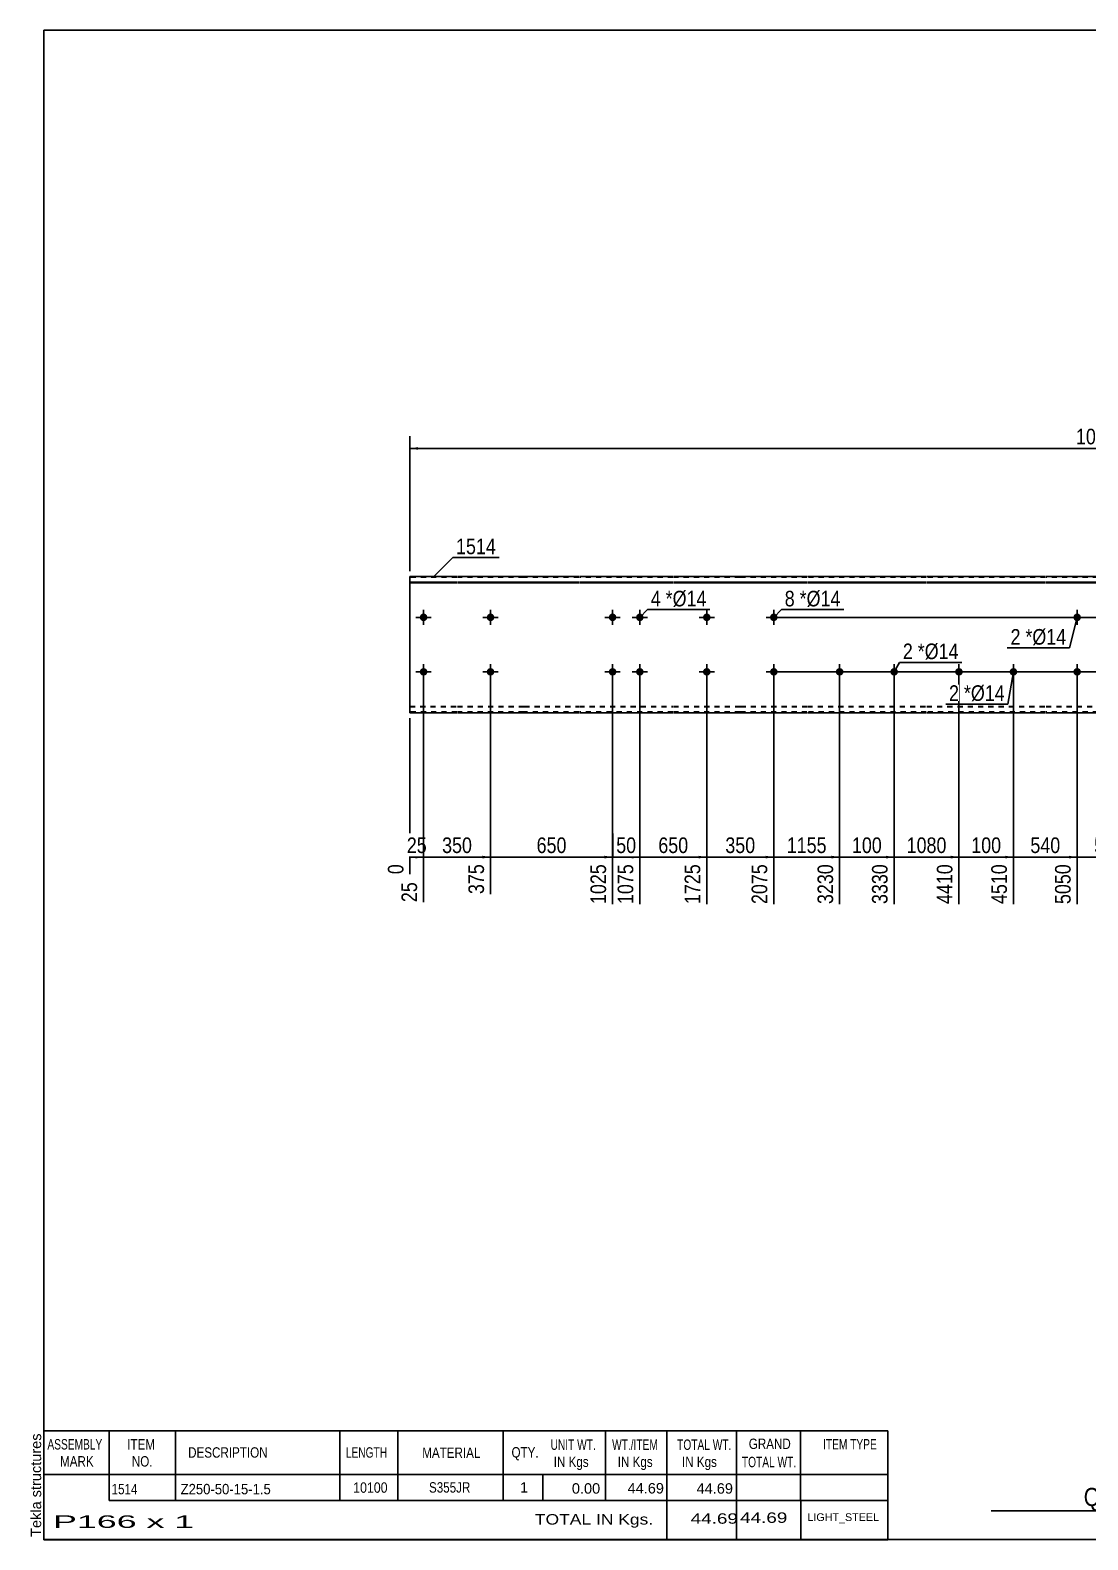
# Model space of a CAD drawing. Header units: millimetres. Extents: x -70 to 333, y -164 to 113.
# Drawn here: x -69.7 to 124.4, y -164.3 to 112.8 of the extents above; entities that cross this region are included whole.
import ezdxf

# ---------------------------------------------------------------- set-up
doc = ezdxf.new("R2010")
doc.units = ezdxf.units.MM
doc.linetypes.add('DXK_LINE_DOT1', pattern=[1.8814, 0.9407, -0.9407])
doc.styles.add('Arial', font='ARIAL.TTF', dxfattribs={"height": 0.2})
doc.styles.add('Arial Narrow', font='ARIALN.TTF', dxfattribs={"height": 0.2})

# ---------------------------------------------------------------- blocks, each defined once
blk = doc.blocks.new('Unknown-629091213-1870')
at = {"color": 5, "linetype": 'Continuous'}
for p, q in [((332.8, 112.75), (-67.2, 112.75)), ((-67.2, 112.75), (-67.2, -164.25)), ((332.8, -164.25), (332.8, 112.75)), ((-67.2, -164.25), (332.8, -164.25))]:
    blk.add_line(p, q, dxfattribs=at)
at = {"color": 174, "linetype": 'Continuous', "style": 'Arial'}
blk.add_text('Tekla structures', height=1.9102, rotation=90, dxfattribs=at).set_placement((-67.7, -163.75))
blk = doc.blocks.new('Bolt-629091213-1223 - 1203')
at = {"linetype": 'Continuous'}
for points in [[(36.49, 5, -1), (37.89, 5, -1)], [(41.49, 5, -1), (42.89, 5, -1)], [(36.49, -5, -1), (37.89, -5, -1)], [(41.49, -5, -1), (42.89, -5, -1)]]:
    blk.add_hatch(color=3, dxfattribs=at).paths.add_polyline_path(points)
at = {"color": 3, "linetype": 'Continuous'}
for p, q in [((37.19, 3.6), (37.19, 6.4)), ((42.19, 3.6), (42.19, 6.4)), ((35.79, 5), (38.59, 5)), ((40.79, 5), (43.59, 5)), ((35.79, -5), (38.59, -5)), ((37.19, -6.4), (37.19, -3.6)), ((40.79, -5), (43.59, -5)), ((42.19, -6.4), (42.19, -3.6))]:
    blk.add_line(p, q, dxfattribs=at)
blk = doc.blocks.new('Part-629091213-1218 - 1203')
at = {"color": 2, "linetype": 'Continuous'}
for p, q in [((0, -12.5), (0, 12.5)), ((8.6, 12.5), (0, 12.5)), ((0, 11.44), (8.6, 11.44)), ((0, 11.33), (8.6, 11.33)), ((20.89, 12.5), (8.7, 12.5)), ((8.7, 11.44), (20.89, 11.44)), ((8.7, 11.33), (20.89, 11.33)), ((30.99, 12.5), (20.99, 12.5)), ((20.99, 11.44), (30.99, 11.44)), ((20.99, 11.33), (30.99, 11.33)), ((48.28, 12.5), (31.09, 12.5)), ((31.09, 11.44), (48.28, 11.44)), ((31.09, 11.33), (48.28, 11.33)), ((60.58, 12.5), (48.38, 12.5)), ((48.38, 11.44), (60.58, 11.44)), ((48.38, 11.33), (60.58, 11.33)), ((72.87, 12.5), (60.68, 12.5)), ((60.68, 11.44), (72.87, 11.44)), ((60.68, 11.33), (72.87, 11.33)), ((94.77, 12.5), (72.97, 12.5)), ((72.97, 11.44), (94.77, 11.44)), ((72.97, 11.33), (94.77, 11.33)), ((116.67, 12.5), (94.87, 12.5)), ((94.87, 11.44), (116.67, 11.44)), ((94.87, 11.33), (116.67, 11.33)), ((128.17, 12.5), (116.77, 12.5)), ((116.77, 11.44), (128.17, 11.44)), ((116.77, 11.33), (128.17, 11.33)), ((150.07, 12.5), (128.27, 12.5)), ((128.27, 11.44), (150.07, 11.44)), ((128.27, 11.33), (150.07, 11.33)), ((171.97, 12.5), (150.17, 12.5)), ((150.17, 11.44), (171.97, 11.44)), ((150.17, 11.33), (171.97, 11.33)), ((184.27, 12.5), (172.07, 12.5)), ((172.07, 11.44), (184.27, 11.44)), ((172.07, 11.33), (184.27, 11.33)), ((196.56, 12.5), (184.37, 12.5)), ((184.37, 11.44), (196.56, 11.44)), ((184.37, 11.33), (196.56, 11.33)), ((213.85, 12.5), (196.66, 12.5)), ((196.66, 11.44), (213.85, 11.44)), ((196.66, 11.33), (213.85, 11.33)), ((223.95, 12.5), (213.95, 12.5)), ((213.95, 11.44), (223.95, 11.44)), ((213.95, 11.33), (223.95, 11.33)), ((236.25, 12.5), (224.05, 12.5)), ((224.05, 11.44), (236.25, 11.44)), ((224.05, 11.33), (236.25, 11.33)), ((248.54, 12.5), (236.35, 12.5)), ((236.35, 11.44), (248.54, 11.44)), ((236.35, 11.33), (248.54, 11.33)), ((253.64, 12.5), (248.64, 12.5)), ((248.64, 11.44), (253.64, 11.44)), ((248.64, 11.33), (253.64, 11.33)), ((253.64, 12.5), (253.64, -12.5)), ((8.6, -12.5), (0, -12.5)), ((20.89, -12.5), (8.7, -12.5)), ((30.99, -12.5), (20.99, -12.5)), ((48.28, -12.5), (31.09, -12.5)), ((60.58, -12.5), (48.38, -12.5)), ((72.87, -12.5), (60.68, -12.5)), ((94.77, -12.5), (72.97, -12.5)), ((116.67, -12.5), (94.87, -12.5)), ((128.17, -12.5), (116.77, -12.5)), ((150.07, -12.5), (128.27, -12.5)), ((171.97, -12.5), (150.17, -12.5)), ((184.27, -12.5), (172.07, -12.5)), ((196.56, -12.5), (184.37, -12.5)), ((213.85, -12.5), (196.66, -12.5)), ((223.95, -12.5), (213.95, -12.5)), ((236.25, -12.5), (224.05, -12.5)), ((248.54, -12.5), (236.35, -12.5)), ((253.64, -12.5), (248.64, -12.5))]:
    blk.add_line(p, q, dxfattribs=at)
at = {"color": 7, "linetype": 'DXK_LINE_DOT1'}
for p, q in [((8.6, 12.35), (0, 12.35)), ((20.89, 12.35), (8.7, 12.35)), ((30.99, 12.35), (20.99, 12.35)), ((48.28, 12.35), (31.09, 12.35)), ((60.58, 12.35), (48.38, 12.35)), ((72.87, 12.35), (60.68, 12.35)), ((94.77, 12.35), (72.97, 12.35)), ((116.67, 12.35), (94.87, 12.35)), ((128.17, 12.35), (116.77, 12.35)), ((150.07, 12.35), (128.27, 12.35)), ((171.97, 12.35), (150.17, 12.35)), ((184.27, 12.35), (172.07, 12.35)), ((196.56, 12.35), (184.37, 12.35)), ((213.85, 12.35), (196.66, 12.35)), ((223.95, 12.35), (213.95, 12.35)), ((236.25, 12.35), (224.05, 12.35)), ((248.54, 12.35), (236.35, 12.35)), ((253.64, 12.35), (248.64, 12.35)), ((0, -11.33), (8.6, -11.33)), ((0, -11.44), (8.6, -11.44)), ((8.6, -12.35), (0, -12.35)), ((8.7, -11.33), (20.89, -11.33)), ((8.7, -11.44), (20.89, -11.44)), ((20.89, -12.35), (8.7, -12.35)), ((20.99, -11.33), (30.99, -11.33)), ((20.99, -11.44), (30.99, -11.44)), ((30.99, -12.35), (20.99, -12.35)), ((31.09, -11.33), (48.28, -11.33)), ((31.09, -11.44), (48.28, -11.44)), ((48.28, -12.35), (31.09, -12.35)), ((48.38, -11.33), (60.58, -11.33)), ((48.38, -11.44), (60.58, -11.44)), ((60.58, -12.35), (48.38, -12.35)), ((60.68, -11.33), (72.87, -11.33)), ((60.68, -11.44), (72.87, -11.44)), ((72.87, -12.35), (60.68, -12.35)), ((72.97, -11.33), (94.77, -11.33)), ((72.97, -11.44), (94.77, -11.44)), ((94.77, -12.35), (72.97, -12.35)), ((94.87, -11.33), (116.67, -11.33)), ((94.87, -11.44), (116.67, -11.44)), ((116.67, -12.35), (94.87, -12.35)), ((116.77, -11.33), (128.17, -11.33)), ((116.77, -11.44), (128.17, -11.44)), ((128.17, -12.35), (116.77, -12.35)), ((128.27, -11.33), (150.07, -11.33)), ((128.27, -11.44), (150.07, -11.44)), ((150.07, -12.35), (128.27, -12.35)), ((150.17, -11.33), (171.97, -11.33)), ((150.17, -11.44), (171.97, -11.44)), ((171.97, -12.35), (150.17, -12.35)), ((172.07, -11.33), (184.27, -11.33)), ((172.07, -11.44), (184.27, -11.44)), ((184.27, -12.35), (172.07, -12.35)), ((184.37, -11.33), (196.56, -11.33)), ((184.37, -11.44), (196.56, -11.44)), ((196.56, -12.35), (184.37, -12.35)), ((196.66, -11.33), (213.85, -11.33)), ((196.66, -11.44), (213.85, -11.44)), ((213.85, -12.35), (196.66, -12.35)), ((213.95, -11.33), (223.95, -11.33)), ((213.95, -11.44), (223.95, -11.44)), ((223.95, -12.35), (213.95, -12.35)), ((224.05, -11.33), (236.25, -11.33)), ((224.05, -11.44), (236.25, -11.44)), ((236.25, -12.35), (224.05, -12.35)), ((236.35, -11.33), (248.54, -11.33)), ((236.35, -11.44), (248.54, -11.44)), ((248.54, -12.35), (236.35, -12.35)), ((248.64, -11.33), (253.64, -11.33)), ((248.64, -11.44), (253.64, -11.44)), ((253.64, -12.35), (248.64, -12.35))]:
    blk.add_line(p, q, dxfattribs=at)
blk = doc.blocks.new('Bolt-629091213-1221 - 1203')
at = {"linetype": 'Continuous'}
for points in [[(1.8, 5, -1), (3.2, 5, -1)], [(66.08, 5, -1), (67.48, 5, -1)]]:
    blk.add_hatch(color=3, dxfattribs=at).paths.add_polyline_path(points)
at = {"color": 3, "linetype": 'Continuous'}
for p, q in [((2.5, 3.6), (2.5, 6.4)), ((66.78, 3.6), (66.78, 6.4)), ((3.9, 5), (1.1, 5)), ((68.18, 5), (65.38, 5))]:
    blk.add_line(p, q, dxfattribs=at)
blk = doc.blocks.new('Bolt-629091213-1222 - 1203')
at = {"linetype": 'Continuous'}
for points in [[(1.8, -5, -1), (3.2, -5, -1)], [(66.08, -5, -1), (67.48, -5, -1)]]:
    blk.add_hatch(color=3, dxfattribs=at).paths.add_polyline_path(points)
at = {"color": 3, "linetype": 'Continuous'}
for p, q in [((3.9, -5), (1.1, -5)), ((2.5, -6.4), (2.5, -3.6)), ((68.18, -5), (65.38, -5)), ((66.78, -6.4), (66.78, -3.6))]:
    blk.add_line(p, q, dxfattribs=at)
blk = doc.blocks.new('Bolt-629091213-1224 - 1203')
at = {"linetype": 'Continuous'}
for points in [[(14.09, 5, -1), (15.49, 5, -1)], [(53.78, 5, -1), (55.18, 5, -1)]]:
    blk.add_hatch(color=3, dxfattribs=at).paths.add_polyline_path(points)
at = {"color": 3, "linetype": 'Continuous'}
for p, q in [((14.79, 3.6), (14.79, 6.4)), ((54.48, 3.6), (54.48, 6.4)), ((16.19, 5), (13.39, 5)), ((55.88, 5), (53.08, 5))]:
    blk.add_line(p, q, dxfattribs=at)
blk = doc.blocks.new('Bolt-629091213-1225 - 1203')
at = {"linetype": 'Continuous'}
for points in [[(14.09, -5, -1), (15.49, -5, -1)], [(53.78, -5, -1), (55.18, -5, -1)]]:
    blk.add_hatch(color=3, dxfattribs=at).paths.add_polyline_path(points)
at = {"color": 3, "linetype": 'Continuous'}
for p, q in [((16.19, -5), (13.39, -5)), ((14.79, -6.4), (14.79, -3.6)), ((55.88, -5), (53.08, -5)), ((54.48, -6.4), (54.48, -3.6))]:
    blk.add_line(p, q, dxfattribs=at)
blk = doc.blocks.new('Bolt-629091213-1229 - 1203')
at = {"linetype": 'Continuous'}
for points in [[(78.87, -4.3, -1), (78.87, -5.7, -1)], [(88.87, -4.3, -1), (88.87, -5.7, -1)]]:
    blk.add_hatch(color=3, dxfattribs=at).paths.add_polyline_path(points)
at = {"color": 3, "linetype": 'Continuous'}
for p, q in [((77.47, -5), (80.27, -5)), ((78.87, -6.4), (78.87, -3.6)), ((87.47, -5), (90.27, -5)), ((88.87, -6.4), (88.87, -3.6))]:
    blk.add_line(p, q, dxfattribs=at)
blk = doc.blocks.new('Bolt-629091213-1230 - 1203')
at = {"linetype": 'Continuous'}
for points in [[(100.77, -4.3, -1), (100.77, -5.7, -1)], [(110.77, -4.3, -1), (110.77, -5.7, -1)]]:
    blk.add_hatch(color=3, dxfattribs=at).paths.add_polyline_path(points)
at = {"color": 3, "linetype": 'Continuous'}
for p, q in [((99.37, -5), (102.17, -5)), ((100.77, -6.4), (100.77, -3.6)), ((109.37, -5), (112.17, -5)), ((110.77, -6.4), (110.77, -3.6))]:
    blk.add_line(p, q, dxfattribs=at)
blk = doc.blocks.new('Bolt-629091213-1233 - 1203')
at = {"linetype": 'Continuous'}
for points in [[(123.17, 5, -1), (121.77, 5, -1)], [(123.17, -5, -1), (121.77, -5, -1)]]:
    blk.add_hatch(color=3, dxfattribs=at).paths.add_polyline_path(points)
at = {"color": 3, "linetype": 'Continuous'}
for p, q in [((122.47, 6.4), (122.47, 3.6)), ((123.87, 5), (121.07, 5)), ((123.87, -5), (121.07, -5)), ((122.47, -3.6), (122.47, -6.4))]:
    blk.add_line(p, q, dxfattribs=at)
blk = doc.blocks.new('StraightDimension-629091213-1289 - 1203')
at = {"linetype": 'Continuous'}
blk.add_hatch(color=7, dxfattribs=at).paths.add_polyline_path([(132.67, -38.75), (134.17, -39), (132.67, -39.25)])
at = {"color": 7, "linetype": 'Continuous'}
for p, q in [((122.47, -6), (122.47, -47.61)), ((134.17, -6), (134.17, -47.61)), ((122.47, -39), (134.17, -39))]:
    blk.add_line(p, q, dxfattribs=at)
at = {"color": 0}
blk.add_wipeout([(131.66, -38.85), (131.66, -34.65), (124.98, -34.65), (124.98, -38.85)], dxfattribs=at)
at = {"color": 3, "style": 'Arial Narrow'}
blk.add_text('540', height=2.863, dxfattribs=at).set_placement((125.58, -38.25))
at = {"color": 0, "linetype": 'Continuous'}
blk.add_wipeout([(133.57, -39.7), (129.37, -39.7), (129.37, -48.21), (133.57, -48.21)], dxfattribs=at)
at = {"color": 3, "linetype": 'Continuous', "style": 'Arial Narrow'}
blk.add_text('5590', height=2.863, rotation=90.0002, dxfattribs=at).set_placement((132.97, -47.61))
blk = doc.blocks.new('StraightDimension-629091213-1293 - 1203')
at = {"linetype": 'Continuous'}
blk.add_hatch(color=7, dxfattribs=at).paths.add_polyline_path([(87.37, -38.75), (88.87, -39), (87.37, -39.25)])
at = {"color": 7, "linetype": 'Continuous'}
for p, q in [((78.87, -6), (78.87, -47.61)), ((88.87, -6), (88.87, -47.61)), ((78.87, -39), (88.87, -39))]:
    blk.add_line(p, q, dxfattribs=at)
at = {"color": 0}
blk.add_wipeout([(87.21, -38.85), (87.21, -34.65), (80.53, -34.65), (80.53, -38.85)], dxfattribs=at)
at = {"color": 3, "style": 'Arial Narrow'}
blk.add_text('100', height=2.863, dxfattribs=at).set_placement((81.13, -38.25))
at = {"color": 0, "linetype": 'Continuous'}
blk.add_wipeout([(88.27, -39.7), (84.07, -39.7), (84.07, -48.21), (88.27, -48.21)], dxfattribs=at)
at = {"color": 3, "linetype": 'Continuous', "style": 'Arial Narrow'}
blk.add_text('3330', height=2.863, rotation=90.0002, dxfattribs=at).set_placement((87.67, -47.61))
blk = doc.blocks.new('StraightDimension-629091213-1297 - 1203')
at = {"linetype": 'Continuous'}
blk.add_hatch(color=7, dxfattribs=at).paths.add_polyline_path([(40.69, -38.75), (42.19, -39), (40.69, -39.25)])
at = {"color": 7, "linetype": 'Continuous'}
for p, q in [((37.19, -6), (37.19, -47.61)), ((42.19, -6), (42.19, -47.61)), ((37.19, -39), (42.19, -39))]:
    blk.add_line(p, q, dxfattribs=at)
at = {"color": 0}
blk.add_wipeout([(42.12, -38.85), (42.12, -34.65), (37.26, -34.65), (37.26, -38.85)], dxfattribs=at)
at = {"color": 3, "style": 'Arial Narrow'}
blk.add_text('50', height=2.863, dxfattribs=at).set_placement((37.86, -38.25))
at = {"color": 0, "linetype": 'Continuous'}
blk.add_wipeout([(41.59, -39.7), (37.39, -39.7), (37.39, -48.21), (41.59, -48.21)], dxfattribs=at)
at = {"color": 3, "linetype": 'Continuous', "style": 'Arial Narrow'}
blk.add_text('1075', height=2.863, rotation=90.0002, dxfattribs=at).set_placement((40.99, -47.61))
blk = doc.blocks.new('StraightDimension-629091213-1292 - 1203')
at = {"linetype": 'Continuous'}
blk.add_hatch(color=7, dxfattribs=at).paths.add_polyline_path([(99.27, -38.75), (100.77, -39), (99.27, -39.25)])
at = {"color": 7, "linetype": 'Continuous'}
for p, q in [((88.87, -6), (88.87, -47.61)), ((100.77, -6), (100.77, -47.61)), ((88.87, -39), (100.77, -39))]:
    blk.add_line(p, q, dxfattribs=at)
at = {"color": 0}
blk.add_wipeout([(99.08, -38.85), (99.08, -34.65), (90.57, -34.65), (90.57, -38.85)], dxfattribs=at)
at = {"color": 3, "style": 'Arial Narrow'}
blk.add_text('1080', height=2.863, dxfattribs=at).set_placement((91.17, -38.25))
at = {"color": 0, "linetype": 'Continuous'}
blk.add_wipeout([(100.17, -39.7), (95.97, -39.7), (95.97, -48.21), (100.17, -48.21)], dxfattribs=at)
at = {"color": 3, "linetype": 'Continuous', "style": 'Arial Narrow'}
blk.add_text('4410', height=2.863, rotation=90.0002, dxfattribs=at).set_placement((99.57, -47.61))
blk = doc.blocks.new('StraightDimension-629091213-1291 - 1203')
at = {"linetype": 'Continuous'}
blk.add_hatch(color=7, dxfattribs=at).paths.add_polyline_path([(109.27, -38.75), (110.77, -39), (109.27, -39.25)])
at = {"color": 7, "linetype": 'Continuous'}
for p, q in [((100.77, -6), (100.77, -47.61)), ((110.77, -6), (110.77, -47.61)), ((100.77, -39), (110.77, -39))]:
    blk.add_line(p, q, dxfattribs=at)
at = {"color": 0}
blk.add_wipeout([(109.11, -38.85), (109.11, -34.65), (102.43, -34.65), (102.43, -38.85)], dxfattribs=at)
at = {"color": 3, "style": 'Arial Narrow'}
blk.add_text('100', height=2.863, dxfattribs=at).set_placement((103.03, -38.25))
at = {"color": 0, "linetype": 'Continuous'}
blk.add_wipeout([(110.17, -39.7), (105.97, -39.7), (105.97, -48.21), (110.17, -48.21)], dxfattribs=at)
at = {"color": 3, "linetype": 'Continuous', "style": 'Arial Narrow'}
blk.add_text('4510', height=2.863, rotation=90.0002, dxfattribs=at).set_placement((109.57, -47.61))
blk = doc.blocks.new('StraightDimension-629091213-1290 - 1203')
at = {"linetype": 'Continuous'}
blk.add_hatch(color=7, dxfattribs=at).paths.add_polyline_path([(120.97, -38.75), (122.47, -39), (120.97, -39.25)])
at = {"color": 7, "linetype": 'Continuous'}
for p, q in [((110.77, -6), (110.77, -47.61)), ((122.47, -6), (122.47, -47.61)), ((110.77, -39), (122.47, -39))]:
    blk.add_line(p, q, dxfattribs=at)
at = {"color": 0}
blk.add_wipeout([(119.96, -38.85), (119.96, -34.65), (113.28, -34.65), (113.28, -38.85)], dxfattribs=at)
at = {"color": 3, "style": 'Arial Narrow'}
blk.add_text('540', height=2.863, dxfattribs=at).set_placement((113.88, -38.25))
at = {"color": 0, "linetype": 'Continuous'}
blk.add_wipeout([(121.87, -39.7), (117.67, -39.7), (117.67, -48.21), (121.87, -48.21)], dxfattribs=at)
at = {"color": 3, "linetype": 'Continuous', "style": 'Arial Narrow'}
blk.add_text('5050', height=2.863, rotation=90.0002, dxfattribs=at).set_placement((121.27, -47.61))
blk = doc.blocks.new('StraightDimension-629091213-1300 - 1203')
at = {"linetype": 'Continuous'}
blk.add_hatch(color=7, dxfattribs=at).paths.add_polyline_path([(1, -38.75), (2.5, -39), (1, -39.25)])
at = {"color": 7, "linetype": 'Continuous'}
for p, q in [((2.5, -6), (2.5, -47.26)), ((0, -13.5), (0, -42.13)), ((0, -39), (2.5, -39))]:
    blk.add_line(p, q, dxfattribs=at)
at = {"color": 0}
blk.add_wipeout([(3.68, -38.85), (3.68, -34.65), (-1.18, -34.65), (-1.18, -38.85)], dxfattribs=at)
at = {"color": 0, "linetype": 'Continuous'}
blk.add_wipeout([(1.9, -43), (-2.3, -43), (-2.3, -47.86), (1.9, -47.86)], dxfattribs=at)
at = {"color": 3, "style": 'Arial Narrow'}
blk.add_text('25', height=2.863, dxfattribs=at).set_placement((-0.58, -38.25))
at = {"color": 0, "linetype": 'Continuous'}
blk.add_wipeout([(-0.6, -39.7), (-4.8, -39.7), (-4.8, -42.73), (-0.6, -42.73)], dxfattribs=at)
at = {"color": 3, "linetype": 'Continuous', "style": 'Arial Narrow'}
for s, height, p in [('0', 2.86, (-1.2, -42.13)), ('25', 2.863, (1.3, -47.26))]:
    blk.add_text(s, height=height, rotation=90.0002, dxfattribs=at).set_placement(p)
blk = doc.blocks.new('StraightDimension-629091213-1299 - 1203')
at = {"linetype": 'Continuous'}
blk.add_hatch(color=7, dxfattribs=at).paths.add_polyline_path([(13.29, -38.75), (14.79, -39), (13.29, -39.25)])
at = {"color": 7, "linetype": 'Continuous'}
for p, q in [((2.5, -6), (2.5, -47.26)), ((14.79, -6), (14.79, -45.78)), ((2.5, -39), (14.79, -39))]:
    blk.add_line(p, q, dxfattribs=at)
at = {"color": 0}
blk.add_wipeout([(11.99, -38.85), (11.99, -34.65), (5.3, -34.65), (5.3, -38.85)], dxfattribs=at)
at = {"color": 3, "style": 'Arial Narrow'}
blk.add_text('350', height=2.863, dxfattribs=at).set_placement((5.9, -38.25))
at = {"color": 0, "linetype": 'Continuous'}
blk.add_wipeout([(14.19, -39.7), (9.99, -39.7), (9.99, -46.38), (14.19, -46.38)], dxfattribs=at)
at = {"color": 3, "linetype": 'Continuous', "style": 'Arial Narrow'}
blk.add_text('375', height=2.863, rotation=90.0002, dxfattribs=at).set_placement((13.59, -45.78))
blk = doc.blocks.new('StraightDimension-629091213-1294 - 1203')
at = {"linetype": 'Continuous'}
blk.add_hatch(color=7, dxfattribs=at).paths.add_polyline_path([(77.37, -38.75), (78.87, -39), (77.37, -39.25)])
at = {"color": 7, "linetype": 'Continuous'}
for p, q in [((66.78, -6), (66.78, -47.61)), ((78.87, -6), (78.87, -47.61)), ((66.78, -39), (78.87, -39))]:
    blk.add_line(p, q, dxfattribs=at)
at = {"color": 0}
blk.add_wipeout([(77.08, -38.85), (77.08, -34.65), (68.57, -34.65), (68.57, -38.85)], dxfattribs=at)
at = {"color": 3, "style": 'Arial Narrow'}
blk.add_text('1155', height=2.863, dxfattribs=at).set_placement((69.17, -38.25))
at = {"color": 0, "linetype": 'Continuous'}
blk.add_wipeout([(78.27, -39.7), (74.07, -39.7), (74.07, -48.21), (78.27, -48.21)], dxfattribs=at)
at = {"color": 3, "linetype": 'Continuous', "style": 'Arial Narrow'}
blk.add_text('3230', height=2.863, rotation=90.0002, dxfattribs=at).set_placement((77.67, -47.61))
blk = doc.blocks.new('StraightDimension-629091213-1295 - 1203')
at = {"linetype": 'Continuous'}
blk.add_hatch(color=7, dxfattribs=at).paths.add_polyline_path([(65.28, -38.75), (66.78, -39), (65.28, -39.25)])
at = {"color": 7, "linetype": 'Continuous'}
for p, q in [((54.48, -6), (54.48, -47.61)), ((66.78, -6), (66.78, -47.61)), ((54.48, -39), (66.78, -39))]:
    blk.add_line(p, q, dxfattribs=at)
at = {"color": 0}
blk.add_wipeout([(63.97, -38.85), (63.97, -34.65), (57.29, -34.65), (57.29, -38.85)], dxfattribs=at)
at = {"color": 3, "style": 'Arial Narrow'}
blk.add_text('350', height=2.863, dxfattribs=at).set_placement((57.89, -38.25))
at = {"color": 0, "linetype": 'Continuous'}
blk.add_wipeout([(66.18, -39.7), (61.98, -39.7), (61.98, -48.21), (66.18, -48.21)], dxfattribs=at)
at = {"color": 3, "linetype": 'Continuous', "style": 'Arial Narrow'}
blk.add_text('2075', height=2.863, rotation=90.0002, dxfattribs=at).set_placement((65.58, -47.61))
blk = doc.blocks.new('StraightDimension-629091213-1296 - 1203')
at = {"linetype": 'Continuous'}
blk.add_hatch(color=7, dxfattribs=at).paths.add_polyline_path([(52.98, -38.75), (54.48, -39), (52.98, -39.25)])
at = {"color": 7, "linetype": 'Continuous'}
for p, q in [((42.19, -6), (42.19, -47.61)), ((54.48, -6), (54.48, -47.61)), ((42.19, -39), (54.48, -39))]:
    blk.add_line(p, q, dxfattribs=at)
at = {"color": 0}
blk.add_wipeout([(51.68, -38.85), (51.68, -34.65), (44.99, -34.65), (44.99, -38.85)], dxfattribs=at)
at = {"color": 3, "style": 'Arial Narrow'}
blk.add_text('650', height=2.863, dxfattribs=at).set_placement((45.59, -38.25))
at = {"color": 0, "linetype": 'Continuous'}
blk.add_wipeout([(53.88, -39.7), (49.68, -39.7), (49.68, -48.21), (53.88, -48.21)], dxfattribs=at)
at = {"color": 3, "linetype": 'Continuous', "style": 'Arial Narrow'}
blk.add_text('1725', height=2.863, rotation=90.0002, dxfattribs=at).set_placement((53.28, -47.61))
blk = doc.blocks.new('StraightDimension-629091213-1298 - 1203')
at = {"linetype": 'Continuous'}
blk.add_hatch(color=7, dxfattribs=at).paths.add_polyline_path([(35.69, -38.75), (37.19, -39), (35.69, -39.25)])
at = {"color": 7, "linetype": 'Continuous'}
for p, q in [((14.79, -6), (14.79, -45.78)), ((37.19, -6), (37.19, -47.61)), ((14.79, -39), (37.19, -39))]:
    blk.add_line(p, q, dxfattribs=at)
at = {"color": 0}
blk.add_wipeout([(29.33, -38.85), (29.33, -34.65), (22.65, -34.65), (22.65, -38.85)], dxfattribs=at)
at = {"color": 0, "linetype": 'Continuous'}
blk.add_wipeout([(36.59, -39.7), (32.39, -39.7), (32.39, -48.21), (36.59, -48.21)], dxfattribs=at)
at = {"color": 3, "style": 'Arial Narrow'}
blk.add_text('650', height=2.863, dxfattribs=at).set_placement((23.25, -38.25))
at = {"color": 3, "linetype": 'Continuous', "style": 'Arial Narrow'}
blk.add_text('1025', height=2.863, rotation=90.0002, dxfattribs=at).set_placement((35.99, -47.61))
blk = doc.blocks.new('StraightDimension-629091213-1384 - 1203')
at = {"linetype": 'Continuous'}
for points in [[(263.75, 11), (264, 12.5), (264.25, 11)], [(264.25, 6.5), (264, 5), (263.75, 6.5)]]:
    blk.add_hatch(color=7, dxfattribs=at).paths.add_polyline_path(points)
at = {"color": 7, "linetype": 'Continuous'}
for p, q in [((243.45, 12.5), (266.4, 12.5)), ((264, 5), (264, 12.5)), ((67.78, 5), (266.4, 5))]:
    blk.add_line(p, q, dxfattribs=at)
at = {"color": 0}
blk.add_wipeout([(263.85, 11.18), (259.65, 11.18), (259.65, 6.32), (263.85, 6.32)], dxfattribs=at)
at = {"color": 3, "style": 'Arial Narrow'}
blk.add_text('75', height=2.863, rotation=90.0002, dxfattribs=at).set_placement((263.25, 6.92))
blk = doc.blocks.new('StraightDimension-629091213-1391 - 1203')
at = {"linetype": 'Continuous'}
for points in [[(263.75, -6.5), (264, -5), (264.25, -6.5)], [(264.25, -11), (264, -12.5), (263.75, -11)]]:
    blk.add_hatch(color=7, dxfattribs=at).paths.add_polyline_path(points)
at = {"color": 7, "linetype": 'Continuous'}
for p, q in [((67.78, -5), (266.4, -5)), ((264, -12.5), (264, -5)), ((243.45, -12.5), (266.4, -12.5))]:
    blk.add_line(p, q, dxfattribs=at)
at = {"color": 0}
blk.add_wipeout([(263.85, -6.32), (259.65, -6.32), (259.65, -11.18), (263.85, -11.18)], dxfattribs=at)
at = {"color": 3, "style": 'Arial Narrow'}
blk.add_text('75', height=2.863, rotation=90.0002, dxfattribs=at).set_placement((263.25, -10.58))
blk = doc.blocks.new('StraightDimension-629091213-1402 - 1203')
at = {"linetype": 'Continuous'}
for points in [[(1.5, 35.75), (0, 36), (1.5, 36.25)], [(252.14, 36.25), (253.64, 36), (252.14, 35.75)]]:
    blk.add_hatch(color=7, dxfattribs=at).paths.add_polyline_path(points)
at = {"color": 7, "linetype": 'Continuous'}
for p, q in [((0, 13.5), (0, 38.25)), ((253.64, 13.5), (253.64, 38.25)), ((0, 36), (253.64, 36))]:
    blk.add_line(p, q, dxfattribs=at)
at = {"color": 0}
blk.add_wipeout([(131.99, 36.15), (131.99, 40.35), (121.65, 40.35), (121.65, 36.15)], dxfattribs=at)
at = {"color": 3, "style": 'Arial Narrow'}
blk.add_text('10100', height=2.863, dxfattribs=at).set_placement((122.25, 36.75))
blk = doc.blocks.new('CBS_BOM-629091213-1921')
at = {"color": 7, "linetype": 'Continuous'}
for p, q in [((-67.23, -152.28), (-67.23, -144.28)), ((-67.23, -144.28), (87.69, -144.28)), ((-55.23, -152.28), (-55.23, -144.28)), ((-43.04, -152.28), (-43.04, -144.28)), ((-12.88, -152.28), (-12.88, -144.28)), ((-2.2, -152.28), (-2.2, -144.28)), ((17.12, -152.28), (17.12, -144.28)), ((35.92, -152.28), (35.92, -144.28)), ((47.13, -152.28), (47.13, -144.28)), ((59.92, -152.28), (59.92, -144.28)), ((71.67, -152.28), (71.67, -144.28)), ((87.69, -144.29), (87.69, -152.27)), ((-67.23, -152.28), (87.69, -152.28)), ((-67.23, -157.08), (-67.23, -152.28)), ((-55.23, -157.08), (-55.23, -152.28)), ((-43.04, -157.08), (-43.04, -152.28)), ((-12.88, -157.08), (-12.88, -152.28)), ((-2.2, -157.08), (-2.2, -152.28)), ((17.12, -157.08), (17.12, -152.28)), ((24.38, -157.08), (24.38, -152.28)), ((35.92, -157.08), (35.92, -152.28)), ((47.13, -157.08), (47.13, -152.28)), ((59.92, -157.08), (59.92, -152.28)), ((71.69, -157.08), (71.69, -152.28)), ((87.69, -152.28), (87.69, -157.08)), ((-67.23, -164.28), (-67.23, -157.1)), ((-55.23, -157.08), (87.69, -157.08)), ((47.13, -164.28), (47.13, -157.1)), ((59.92, -164.28), (59.92, -157.1)), ((71.73, -164.28), (71.73, -157.1)), ((87.69, -157.08), (87.69, -164.28)), ((-67.23, -164.28), (87.69, -164.28))]:
    blk.add_line(p, q, dxfattribs=at)
at = {"color": 3, "linetype": 'Continuous', "style": 'Arial'}
for s, height, width, p in [('ASSEMBLY', 1.91, 0.7, (-66.55, -147.71)), ('ITEM', 1.91, 0.8, (-51.9, -147.71)), ('UNIT WT.', 1.91, 0.7, (25.81, -147.78)), ('WT./ITEM', 1.91, 0.7, (37.1, -147.78)), ('TOTAL WT.', 1.91, 0.7, (49.04, -147.78)), ('GRAND', 1.91, 0.8, (62.19, -147.62)), ('ITEM TYPE', 1.91, 0.7, (75.83, -147.7)), ('MARK', 1.91, 0.8, (-64.23, -150.84)), ('NO.', 1.91, 0.8, (-51.05, -150.84)), ('DESCRIPTION', 1.9102, 0.8, (-40.72, -149.21)), ('LENGTH', 1.91, 0.7, (-11.77, -149.21)), ('MATERIAL', 1.91, 0.8, (2.25, -149.26)), ('QTY.', 1.91, 0.8, (18.64, -149.18)), ('IN Kgs', 1.91, 0.8, (26.39, -150.92)), ('IN Kgs', 1.91, 0.8, (38.14, -150.92)), ('IN Kgs', 1.91, 0.8, (49.93, -150.92)), ('TOTAL WT.', 1.91, 0.7, (60.93, -150.96))]:
    blk.add_text(s, height=height, dxfattribs=dict(at, width=width)).set_placement(p)
at = {"color": 7, "linetype": 'Continuous', "style": 'Arial'}
for s, height, width, p in [('1514', 1.91, 0.8, (-54.77, -155.93)), ('Z250-50-15-1.5', 1.9102, 0.9, (-42.1, -155.93)), ('10100', 1.91, 0.85, (-10.42, -155.65)), ('S355JR', 1.91, 0.8, (3.49, -155.62))]:
    blk.add_text(s, height=height, dxfattribs=dict(at, width=width)).set_placement(p)
for s, p in [('1', (20.21, -155.62)), ('0.00', (29.72, -155.81)), ('44.69', (39.94, -155.78)), ('44.69', (52.61, -155.81))]:
    blk.add_text(s, height=1.91, dxfattribs=at).set_placement(p)
at = {"color": 6, "linetype": 'Continuous', "style": 'Arial'}
for s, height, width, p in [('P166 x 1', 2.292, 2.05, (-65.51, -162.09)), ('TOTAL IN Kgs.', 1.9102, 1.2, (22.93, -161.48)), ('44.69', 1.91, 1.3, (51.52, -161.33)), ('44.69', 1.91, 1.3, (60.59, -161.17))]:
    blk.add_text(s, height=height, dxfattribs=dict(at, width=width)).set_placement(p)
blk.add_text('LIGHT_STEEL', height=1.4135, dxfattribs=at).set_placement((72.94, -160.83))
blk = doc.blocks.new('CBS_CALLOFF-629091213-1922')
at = {"color": 7, "linetype": 'Continuous'}
blk.add_line((106.68, -158.98), (222.91, -159), dxfattribs=at)
at = {"color": 3, "linetype": 'Continuous', "style": 'Arial Narrow'}
blk.add_text('QTY= 1 Nos.      COLD FORMED     MKD : P166', height=3.3405, dxfattribs=at).set_placement((123.68, -158.09))
blk = doc.blocks.new('MarkSet-629091213-1427 - 1203')
at = {"color": 0}
blk.add_wipeout([(70.62, 7.01), (70.62, 10.01), (68.79, 10.01), (68.79, 7.01)], dxfattribs=at)
blk.add_wipeout([(70.62, 7.01), (70.62, 10.01), (68.79, 10.01), (68.79, 7.01)], dxfattribs=at)
at = {"color": 7, "linetype": 'Continuous'}
blk.add_line((66.78, 5), (68.19, 6.41), dxfattribs=at)
at = {"color": 0}
blk.add_wipeout([(72.8, 7.01), (72.8, 10.01), (71.52, 10.01), (71.52, 7.01)], dxfattribs=at)
blk.add_wipeout([(72.8, 7.01), (72.8, 10.01), (71.52, 10.01), (71.52, 7.01)], dxfattribs=at)
at = {"color": 3, "style": 'Arial Narrow'}
blk.add_text('8', height=2.86, dxfattribs=at).set_placement((68.79, 7.01))
at = {"color": 0}
blk.add_wipeout([(79.01, 7.01), (79.01, 10.01), (72.8, 10.01), (72.8, 7.01)], dxfattribs=at)
blk.add_wipeout([(79.01, 7.01), (79.01, 10.01), (72.8, 10.01), (72.8, 7.01)], dxfattribs=at)
at = {"color": 7, "linetype": 'Continuous'}
blk.add_line((68.19, 6.41), (79.61, 6.41), dxfattribs=at)
at = {"color": 3, "style": 'Arial Narrow'}
for s, height, p in [('*', 2.86, (71.52, 7.01)), ('Ø14', 2.863, (72.8, 7.01))]:
    blk.add_text(s, height=height, dxfattribs=at).set_placement(p)
blk = doc.blocks.new('Mark-629091213-1405 - 1203')
at = {"color": 0}
blk.add_wipeout([(15.77, 16.59), (15.77, 19.59), (8.46, 19.59), (8.46, 16.59)], dxfattribs=at)
blk.add_wipeout([(15.77, 16.59), (15.77, 19.59), (8.46, 19.59), (8.46, 16.59)], dxfattribs=at)
at = {"color": 7, "linetype": 'Continuous'}
for p, q in [((4.32, 12.45), (7.86, 15.99)), ((7.86, 15.99), (16.37, 15.99))]:
    blk.add_line(p, q, dxfattribs=at)
at = {"color": 3, "style": 'Arial Narrow'}
blk.add_text('1514', height=2.863, dxfattribs=at).set_placement((8.46, 16.59))
blk = doc.blocks.new('Mark-629091213-1432 - 1203')
at = {"color": 0}
blk.add_wipeout([(46.03, 7.01), (46.03, 10.01), (44.2, 10.01), (44.2, 7.01)], dxfattribs=at)
blk.add_wipeout([(46.03, 7.01), (46.03, 10.01), (44.2, 10.01), (44.2, 7.01)], dxfattribs=at)
at = {"color": 7, "linetype": 'Continuous'}
blk.add_line((42.19, 5), (43.6, 6.41), dxfattribs=at)
at = {"color": 0}
blk.add_wipeout([(48.21, 7.01), (48.21, 10.01), (46.93, 10.01), (46.93, 7.01)], dxfattribs=at)
blk.add_wipeout([(48.21, 7.01), (48.21, 10.01), (46.93, 10.01), (46.93, 7.01)], dxfattribs=at)
at = {"color": 3, "style": 'Arial Narrow'}
blk.add_text('4', height=2.86, dxfattribs=at).set_placement((44.2, 7.01))
at = {"color": 0}
blk.add_wipeout([(54.42, 7.01), (54.42, 10.01), (48.21, 10.01), (48.21, 7.01)], dxfattribs=at)
blk.add_wipeout([(54.42, 7.01), (54.42, 10.01), (48.21, 10.01), (48.21, 7.01)], dxfattribs=at)
at = {"color": 7, "linetype": 'Continuous'}
blk.add_line((43.6, 6.41), (55.02, 6.41), dxfattribs=at)
at = {"color": 3, "style": 'Arial Narrow'}
for s, height, p in [('*', 2.86, (46.93, 7.01)), ('Ø14', 2.863, (48.21, 7.01))]:
    blk.add_text(s, height=height, dxfattribs=at).set_placement(p)
blk = doc.blocks.new('Mark-629091213-1434 - 1203')
at = {"color": 0}
blk.add_wipeout([(92.3, -2.67), (92.3, 0.33), (90.47, 0.33), (90.47, -2.67)], dxfattribs=at)
blk.add_wipeout([(92.3, -2.67), (92.3, 0.33), (90.47, 0.33), (90.47, -2.67)], dxfattribs=at)
at = {"color": 7, "linetype": 'Continuous'}
blk.add_line((88.87, -5), (89.87, -3.27), dxfattribs=at)
at = {"color": 0}
blk.add_wipeout([(94.48, -2.67), (94.48, 0.33), (93.2, 0.33), (93.2, -2.67)], dxfattribs=at)
blk.add_wipeout([(94.48, -2.67), (94.48, 0.33), (93.2, 0.33), (93.2, -2.67)], dxfattribs=at)
at = {"color": 3, "style": 'Arial Narrow'}
blk.add_text('2', height=2.86, dxfattribs=at).set_placement((90.47, -2.67))
at = {"color": 0}
blk.add_wipeout([(100.69, -2.67), (100.69, 0.33), (94.48, 0.33), (94.48, -2.67)], dxfattribs=at)
blk.add_wipeout([(100.69, -2.67), (100.69, 0.33), (94.48, 0.33), (94.48, -2.67)], dxfattribs=at)
at = {"color": 7, "linetype": 'Continuous'}
blk.add_line((89.87, -3.27), (101.29, -3.27), dxfattribs=at)
at = {"color": 3, "style": 'Arial Narrow'}
for s, height, p in [('*', 2.86, (93.2, -2.67)), ('Ø14', 2.863, (94.48, -2.67))]:
    blk.add_text(s, height=height, dxfattribs=at).set_placement(p)
blk = doc.blocks.new('Mark-629091213-1435 - 1203')
at = {"color": 0}
blk.add_wipeout([(100.78, -10.33), (100.78, -7.33), (98.95, -7.33), (98.95, -10.33)], dxfattribs=at)
blk.add_wipeout([(100.78, -10.33), (100.78, -7.33), (98.95, -7.33), (98.95, -10.33)], dxfattribs=at)
blk.add_wipeout([(102.96, -10.33), (102.96, -7.33), (101.68, -7.33), (101.68, -10.33)], dxfattribs=at)
blk.add_wipeout([(102.96, -10.33), (102.96, -7.33), (101.68, -7.33), (101.68, -10.33)], dxfattribs=at)
at = {"color": 3, "style": 'Arial Narrow'}
blk.add_text('2', height=2.86, dxfattribs=at).set_placement((98.95, -10.33))
at = {"color": 0}
blk.add_wipeout([(109.17, -10.33), (109.17, -7.33), (102.96, -7.33), (102.96, -10.33)], dxfattribs=at)
blk.add_wipeout([(109.17, -10.33), (109.17, -7.33), (102.96, -7.33), (102.96, -10.33)], dxfattribs=at)
at = {"color": 7, "linetype": 'Continuous'}
for p in [(110.77, -5), (98.35, -10.93)]:
    blk.add_line(p, (109.77, -10.93), dxfattribs=at)
at = {"color": 3, "style": 'Arial Narrow'}
for s, height, p in [('*', 2.86, (101.68, -10.33)), ('Ø14', 2.863, (102.96, -10.33))]:
    blk.add_text(s, height=height, dxfattribs=at).set_placement(p)
blk = doc.blocks.new('Mark-629091213-1438 - 1203')
at = {"color": 0}
blk.add_wipeout([(112.07, -0.01), (112.07, 2.99), (110.24, 2.99), (110.24, -0.01)], dxfattribs=at)
blk.add_wipeout([(112.07, -0.01), (112.07, 2.99), (110.24, 2.99), (110.24, -0.01)], dxfattribs=at)
blk.add_wipeout([(114.24, -0.01), (114.24, 2.99), (112.97, 2.99), (112.97, -0.01)], dxfattribs=at)
blk.add_wipeout([(114.24, -0.01), (114.24, 2.99), (112.97, 2.99), (112.97, -0.01)], dxfattribs=at)
at = {"color": 3, "style": 'Arial Narrow'}
blk.add_text('2', height=2.86, dxfattribs=at).set_placement((110.24, -0.01))
at = {"color": 0}
blk.add_wipeout([(120.46, -0.01), (120.46, 2.99), (114.24, 2.99), (114.24, -0.01)], dxfattribs=at)
blk.add_wipeout([(120.46, -0.01), (120.46, 2.99), (114.24, 2.99), (114.24, -0.01)], dxfattribs=at)
at = {"color": 7, "linetype": 'Continuous'}
for p in [(122.47, 5), (109.64, -0.61)]:
    blk.add_line(p, (121.06, -0.61), dxfattribs=at)
at = {"color": 3, "style": 'Arial Narrow'}
for s, height, p in [('*', 2.86, (112.97, -0.01)), ('Ø14', 2.863, (114.24, -0.01))]:
    blk.add_text(s, height=height, dxfattribs=at).set_placement(p)

msp = doc.modelspace()

# ---------------------------------------------------------------- block references
for name in ['Unknown-629091213-1870', 'Part-629091213-1218 - 1203', 'Bolt-629091213-1221 - 1203', 'Bolt-629091213-1224 - 1203', 'Bolt-629091213-1223 - 1203', 'Bolt-629091213-1233 - 1203', 'Bolt-629091213-1222 - 1203', 'Bolt-629091213-1225 - 1203', 'Bolt-629091213-1229 - 1203', 'Bolt-629091213-1230 - 1203', 'CBS_BOM-629091213-1921', 'CBS_CALLOFF-629091213-1922']:
    msp.add_blockref(name, (0, 0))

# ---------------------------------------------------------------- next in the draw order: block references
for name in ['StraightDimension-629091213-1384 - 1203', 'Mark-629091213-1432 - 1203', 'StraightDimension-629091213-1300 - 1203', 'StraightDimension-629091213-1297 - 1203', 'StraightDimension-629091213-1293 - 1203', 'StraightDimension-629091213-1289 - 1203']:
    msp.add_blockref(name, (0, 0))

# ---------------------------------------------------------------- next in the draw order: block references
for name in ['StraightDimension-629091213-1402 - 1203', 'MarkSet-629091213-1427 - 1203', 'Mark-629091213-1438 - 1203', 'StraightDimension-629091213-1299 - 1203', 'StraightDimension-629091213-1294 - 1203', 'StraightDimension-629091213-1292 - 1203']:
    msp.add_blockref(name, (0, 0))

# ---------------------------------------------------------------- next in the draw order: block references
for name in ['Mark-629091213-1405 - 1203', 'StraightDimension-629091213-1298 - 1203', 'StraightDimension-629091213-1295 - 1203', 'StraightDimension-629091213-1291 - 1203']:
    msp.add_blockref(name, (0, 0))

# ---------------------------------------------------------------- next in the draw order: block references
for name in ['StraightDimension-629091213-1296 - 1203', 'StraightDimension-629091213-1290 - 1203']:
    msp.add_blockref(name, (0, 0))

# ---------------------------------------------------------------- next in the draw order: block references
msp.add_blockref('StraightDimension-629091213-1391 - 1203', (0, 0))

# ---------------------------------------------------------------- next in the draw order: block references
msp.add_blockref('Mark-629091213-1434 - 1203', (0, 0))

# ---------------------------------------------------------------- next in the draw order: block references
msp.add_blockref('Mark-629091213-1435 - 1203', (0, 0))

doc.saveas('drawing.dxf')
